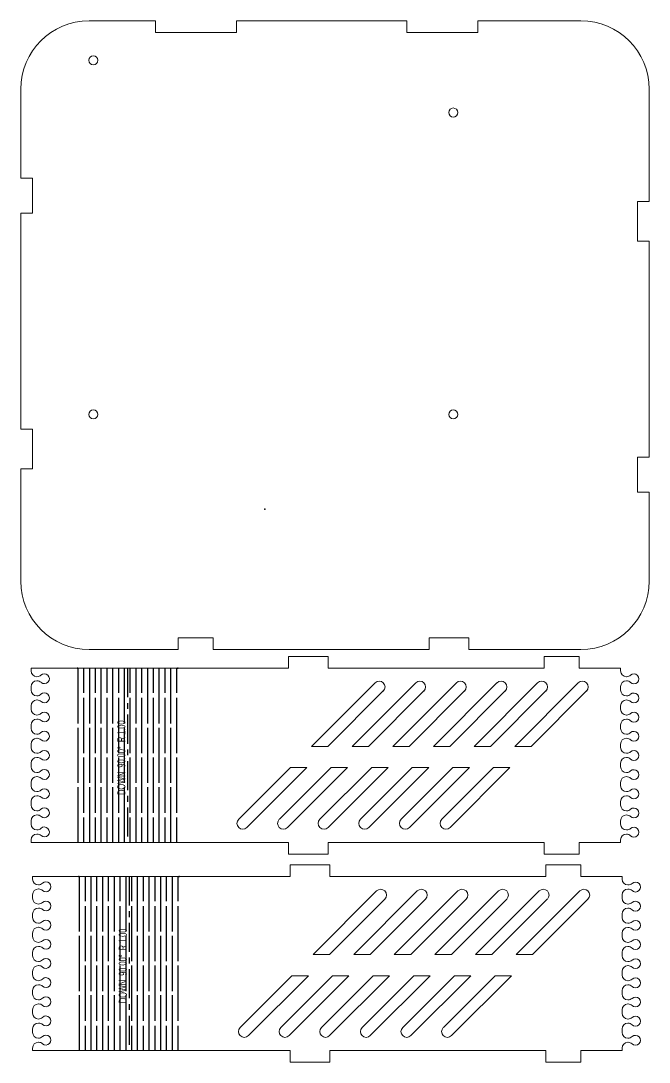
# Model space of a CAD drawing. Header units: inches. Extents: x 0.2 to 22, y 1.8 to 19.9.
# Drawn here: x 0.19 to 11.02, y 1.94 to 19.88 of the extents above; entities that cross this region are included whole.
import ezdxf

# ---------------------------------------------------------------- set-up
doc = ezdxf.new("R2010")
doc.units = ezdxf.units.IN
doc.header["$MEASUREMENT"] = 0
doc.header["$PDSIZE"] = -1
doc.linetypes.add('CENTERX2', pattern=[0.8, 0.5, -0.1, 0.1, -0.1])
doc.styles.add('SLDTEXTSTYLE0', font='TXT', dxfattribs={"width": 0.6875})

msp = doc.modelspace()

# ---------------------------------------------------------------- linework, layer by layer
at = {"color": 7, "linetype": 'Continuous', "lineweight": 15}
for p, q in [((2.51, 19.875), (1.364, 19.875)), ((2.51, 19.875), (2.51, 19.675)), ((3.906, 19.875), (3.906, 19.675)), ((6.838, 19.875), (3.906, 19.875)), ((6.838, 19.875), (6.838, 19.675)), ((8.062, 19.875), (8.062, 19.675)), ((9.84, 19.875), (8.062, 19.875)), ((3.906, 19.675), (2.51, 19.675)), ((8.062, 19.675), (6.838, 19.675)), ((0.189, 18.7), (0.189, 17.166)), ((11.015, 16.766), (11.015, 18.7)), ((0.189, 17.166), (0.389, 17.166)), ((0.389, 16.561), (0.389, 17.166)), ((11.015, 16.766), (10.815, 16.766)), ((10.815, 16.766), (10.815, 16.082)), ((0.189, 16.561), (0.189, 12.842)), ((0.189, 16.561), (0.389, 16.561)), ((11.015, 16.082), (10.815, 16.082)), ((11.015, 12.362), (11.015, 16.082)), ((0.189, 12.842), (0.389, 12.842)), ((0.389, 12.158), (0.389, 12.842)), ((11.015, 12.362), (10.815, 12.362)), ((10.815, 12.362), (10.815, 11.758)), ((0.189, 12.158), (0.189, 10.223)), ((0.189, 12.158), (0.389, 12.158)), ((11.015, 11.758), (10.815, 11.758)), ((11.015, 10.223), (11.015, 11.758)), ((3.503, 9.248), (2.898, 9.248)), ((2.898, 9.048), (2.898, 9.248)), ((3.503, 9.048), (3.503, 9.248)), ((7.906, 9.248), (7.222, 9.248)), ((7.222, 9.048), (7.222, 9.248)), ((7.906, 9.048), (7.906, 9.248)), ((1.364, 9.048), (2.898, 9.048)), ((3.503, 9.048), (7.222, 9.048)), ((7.906, 9.048), (9.84, 9.048)), ((4.802, 8.925), (4.802, 8.725)), ((5.486, 8.925), (4.802, 8.925)), ((5.486, 8.725), (5.486, 8.925)), ((9.206, 8.925), (9.206, 8.725)), ((9.81, 8.925), (9.206, 8.925)), ((9.81, 8.725), (9.81, 8.925)), ((0.365, 8.679), (0.365, 8.725)), ((4.802, 8.725), (0.365, 8.725)), ((9.206, 8.725), (5.486, 8.725)), ((10.523, 8.725), (9.81, 8.725)), ((10.523, 8.679), (10.523, 8.725)), ((0.467, 8.579), (0.465, 8.579)), ((0.465, 8.508), (0.471, 8.508)), ((6.293, 8.474), (5.198, 7.379)), ((6.993, 8.474), (5.898, 7.379)), ((7.693, 8.474), (6.598, 7.379)), ((8.393, 8.474), (7.298, 7.379)), ((9.093, 8.474), (7.998, 7.379)), ((9.793, 8.474), (8.698, 7.379)), ((10.628, 8.579), (10.623, 8.579)), ((10.623, 8.508), (10.625, 8.508)), ((0.365, 8.349), (0.365, 8.408)), ((5.481, 7.379), (6.434, 8.333)), ((6.181, 7.379), (7.134, 8.333)), ((6.881, 7.379), (7.834, 8.333)), ((7.581, 7.379), (8.534, 8.333)), ((8.281, 7.379), (9.234, 8.333)), ((8.981, 7.379), (9.934, 8.333)), ((10.523, 8.349), (10.523, 8.408)), ((0.365, 8.019), (0.365, 8.078)), ((0.467, 8.249), (0.465, 8.249)), ((0.465, 8.178), (0.471, 8.178)), ((10.523, 8.019), (10.523, 8.078)), ((10.628, 8.249), (10.623, 8.249)), ((10.623, 8.178), (10.625, 8.178)), ((0.467, 7.919), (0.465, 7.919)), ((10.628, 7.919), (10.623, 7.919)), ((0.365, 7.689), (0.365, 7.748)), ((0.465, 7.848), (0.471, 7.848)), ((10.523, 7.689), (10.523, 7.748)), ((10.623, 7.848), (10.625, 7.848)), ((0.467, 7.589), (0.465, 7.589)), ((10.628, 7.589), (10.623, 7.589)), ((0.365, 7.359), (0.365, 7.418)), ((0.465, 7.518), (0.471, 7.518)), ((5.198, 7.379), (5.481, 7.379)), ((5.898, 7.379), (6.181, 7.379)), ((6.598, 7.379), (6.881, 7.379)), ((7.298, 7.379), (7.581, 7.379)), ((7.998, 7.379), (8.281, 7.379)), ((8.698, 7.379), (8.981, 7.379)), ((10.523, 7.359), (10.523, 7.418)), ((10.623, 7.518), (10.625, 7.518)), ((0.467, 7.259), (0.465, 7.259)), ((0.465, 7.188), (0.471, 7.188)), ((10.628, 7.259), (10.623, 7.259)), ((10.623, 7.188), (10.625, 7.188)), ((0.365, 7.029), (0.365, 7.088)), ((4.834, 7.015), (3.943, 6.124)), ((4.084, 5.982), (5.117, 7.015)), ((5.534, 7.015), (4.643, 6.124)), ((4.784, 5.982), (5.817, 7.015)), ((5.117, 7.015), (4.834, 7.015)), ((6.234, 7.015), (5.343, 6.124)), ((5.484, 5.982), (6.517, 7.015)), ((5.817, 7.015), (5.534, 7.015)), ((6.934, 7.015), (6.043, 6.124)), ((6.184, 5.982), (7.217, 7.015)), ((6.517, 7.015), (6.234, 7.015)), ((7.634, 7.015), (6.743, 6.124)), ((6.884, 5.982), (7.917, 7.015)), ((7.217, 7.015), (6.934, 7.015)), ((8.334, 7.015), (7.443, 6.124)), ((7.584, 5.982), (8.617, 7.015)), ((7.917, 7.015), (7.634, 7.015)), ((8.617, 7.015), (8.334, 7.015)), ((10.523, 7.029), (10.523, 7.088)), ((0.467, 6.929), (0.465, 6.929)), ((0.465, 6.858), (0.471, 6.858)), ((10.628, 6.929), (10.623, 6.929)), ((10.623, 6.858), (10.625, 6.858)), ((0.365, 6.699), (0.365, 6.758)), ((10.523, 6.699), (10.523, 6.758)), ((0.467, 6.599), (0.465, 6.599)), ((0.465, 6.528), (0.471, 6.528)), ((10.628, 6.599), (10.623, 6.599)), ((10.623, 6.528), (10.625, 6.528)), ((0.365, 6.369), (0.365, 6.428)), ((10.523, 6.369), (10.523, 6.428)), ((0.365, 6.039), (0.365, 6.098)), ((0.467, 6.269), (0.465, 6.269)), ((0.465, 6.198), (0.471, 6.198)), ((10.628, 6.269), (10.623, 6.269)), ((10.623, 6.198), (10.625, 6.198)), ((0.467, 5.939), (0.465, 5.939)), ((10.523, 6.039), (10.523, 6.098)), ((10.628, 5.939), (10.623, 5.939)), ((0.365, 5.725), (0.365, 5.768)), ((0.465, 5.868), (0.471, 5.868)), ((10.523, 5.725), (10.523, 5.768)), ((10.623, 5.868), (10.625, 5.868)), ((0.365, 5.725), (4.802, 5.725)), ((4.802, 5.725), (4.802, 5.525)), ((5.486, 5.725), (9.206, 5.725)), ((5.486, 5.525), (5.486, 5.725)), ((9.206, 5.725), (9.206, 5.525)), ((9.81, 5.725), (10.523, 5.725)), ((9.81, 5.525), (9.81, 5.725)), ((4.802, 5.525), (5.486, 5.525)), ((9.206, 5.525), (9.81, 5.525)), ((4.828, 5.34), (4.828, 5.14)), ((5.512, 5.34), (4.828, 5.34)), ((5.512, 5.14), (5.512, 5.34)), ((9.232, 5.34), (9.232, 5.14)), ((9.836, 5.34), (9.232, 5.34)), ((9.836, 5.14), (9.836, 5.34)), ((0.391, 5.093), (0.391, 5.14)), ((4.828, 5.14), (0.391, 5.14)), ((9.232, 5.14), (5.512, 5.14)), ((10.549, 5.14), (9.836, 5.14)), ((10.549, 5.093), (10.549, 5.14)), ((0.493, 4.993), (0.491, 4.993)), ((0.491, 4.923), (0.497, 4.923)), ((6.319, 4.888), (5.224, 3.793)), ((7.019, 4.888), (5.924, 3.793)), ((7.719, 4.888), (6.624, 3.793)), ((8.419, 4.888), (7.324, 3.793)), ((9.119, 4.888), (8.024, 3.793)), ((9.819, 4.888), (8.724, 3.793)), ((10.654, 4.993), (10.649, 4.993)), ((10.649, 4.922), (10.651, 4.922)), ((0.391, 4.763), (0.391, 4.823)), ((0.493, 4.663), (0.491, 4.663)), ((5.507, 3.793), (6.46, 4.747)), ((6.207, 3.793), (7.16, 4.747)), ((6.907, 3.793), (7.86, 4.747)), ((7.607, 3.793), (8.56, 4.747)), ((8.307, 3.793), (9.26, 4.747)), ((9.007, 3.793), (9.96, 4.747)), ((10.549, 4.763), (10.549, 4.822)), ((0.391, 4.433), (0.391, 4.493)), ((0.491, 4.593), (0.497, 4.593)), ((10.549, 4.433), (10.549, 4.492)), ((10.654, 4.663), (10.649, 4.663)), ((10.649, 4.592), (10.651, 4.592)), ((0.493, 4.333), (0.491, 4.333)), ((10.654, 4.333), (10.649, 4.333)), ((0.391, 4.103), (0.391, 4.163)), ((0.491, 4.263), (0.497, 4.263)), ((10.549, 4.103), (10.549, 4.162)), ((10.649, 4.262), (10.651, 4.262)), ((0.493, 4.003), (0.491, 4.003)), ((10.654, 4.003), (10.649, 4.003)), ((0.391, 3.773), (0.391, 3.833)), ((0.491, 3.933), (0.497, 3.933)), ((5.224, 3.793), (5.507, 3.793)), ((5.924, 3.793), (6.207, 3.793)), ((6.624, 3.793), (6.907, 3.793)), ((7.324, 3.793), (7.607, 3.793)), ((8.024, 3.793), (8.307, 3.793)), ((8.724, 3.793), (9.007, 3.793)), ((10.549, 3.773), (10.549, 3.832)), ((10.649, 3.932), (10.651, 3.932)), ((0.493, 3.673), (0.491, 3.673)), ((0.491, 3.603), (0.497, 3.603)), ((10.654, 3.673), (10.649, 3.673)), ((10.649, 3.602), (10.651, 3.602)), ((0.391, 3.443), (0.391, 3.503)), ((4.86, 3.429), (3.969, 2.538)), ((4.11, 2.397), (5.143, 3.429)), ((5.56, 3.429), (4.669, 2.538)), ((4.81, 2.397), (5.843, 3.429)), ((5.143, 3.429), (4.86, 3.429)), ((6.26, 3.429), (5.369, 2.538)), ((5.51, 2.397), (6.543, 3.429)), ((5.843, 3.429), (5.56, 3.429)), ((6.96, 3.429), (6.069, 2.538)), ((6.21, 2.397), (7.243, 3.429)), ((6.543, 3.429), (6.26, 3.429)), ((7.66, 3.429), (6.769, 2.538)), ((6.91, 2.397), (7.943, 3.429)), ((7.243, 3.429), (6.96, 3.429)), ((8.36, 3.429), (7.469, 2.538)), ((7.61, 2.397), (8.643, 3.429)), ((7.943, 3.429), (7.66, 3.429)), ((8.643, 3.429), (8.36, 3.429)), ((10.549, 3.443), (10.549, 3.502)), ((0.493, 3.343), (0.491, 3.343)), ((0.491, 3.273), (0.497, 3.273)), ((10.654, 3.343), (10.649, 3.343)), ((10.649, 3.272), (10.651, 3.272)), ((0.391, 3.113), (0.391, 3.173)), ((10.549, 3.113), (10.549, 3.172)), ((0.493, 3.013), (0.491, 3.013)), ((0.491, 2.943), (0.497, 2.943)), ((10.654, 3.013), (10.649, 3.013)), ((10.649, 2.942), (10.651, 2.942)), ((0.391, 2.783), (0.391, 2.843)), ((10.549, 2.783), (10.549, 2.842)), ((0.391, 2.453), (0.391, 2.513)), ((0.493, 2.683), (0.491, 2.683)), ((0.491, 2.613), (0.497, 2.613)), ((10.549, 2.453), (10.549, 2.512)), ((10.654, 2.683), (10.649, 2.683)), ((10.649, 2.612), (10.651, 2.612)), ((0.493, 2.353), (0.491, 2.353)), ((10.654, 2.353), (10.649, 2.353)), ((0.391, 2.14), (0.391, 2.183)), ((0.491, 2.283), (0.497, 2.283)), ((10.549, 2.14), (10.549, 2.182)), ((10.649, 2.282), (10.651, 2.282)), ((0.391, 2.14), (4.828, 2.14)), ((4.828, 2.14), (4.828, 1.94)), ((5.512, 2.14), (9.232, 2.14)), ((5.512, 1.94), (5.512, 2.14)), ((9.232, 2.14), (9.232, 1.94)), ((9.836, 2.14), (10.549, 2.14)), ((9.836, 1.94), (9.836, 2.14)), ((4.828, 1.94), (5.512, 1.94)), ((9.232, 1.94), (9.836, 1.94))]:
    msp.add_line(p, q, dxfattribs=at)
at = {"color": 7, "linetype": 'Continuous'}
for p, q in [((1.175, 7.775), (1.175, 8.726)), ((1.275, 8.3), (1.275, 8.726)), ((1.375, 7.775), (1.375, 8.726)), ((1.475, 8.3), (1.475, 8.726)), ((1.575, 7.775), (1.575, 8.726)), ((1.675, 8.3), (1.675, 8.726)), ((1.775, 7.775), (1.775, 8.726)), ((1.875, 8.3), (1.875, 8.726)), ((1.975, 7.775), (1.975, 8.726)), ((2.075, 8.3), (2.075, 8.726)), ((2.175, 7.775), (2.175, 8.726)), ((2.275, 8.3), (2.275, 8.726)), ((2.375, 7.775), (2.375, 8.726)), ((2.475, 8.3), (2.475, 8.726)), ((2.575, 7.775), (2.575, 8.726)), ((2.675, 8.3), (2.675, 8.726)), ((2.775, 7.775), (2.775, 8.726)), ((2.875, 8.3), (2.875, 8.726)), ((1.275, 7.262), (1.275, 8.214)), ((1.475, 7.262), (1.475, 8.214)), ((1.675, 7.262), (1.675, 8.214)), ((1.875, 7.262), (1.875, 8.214)), ((2.075, 7.262), (2.075, 8.214)), ((2.275, 7.262), (2.275, 8.214)), ((2.475, 7.262), (2.475, 8.214)), ((2.675, 7.262), (2.675, 8.214)), ((2.875, 7.262), (2.875, 8.214)), ((1.175, 6.75), (1.175, 7.701)), ((1.375, 6.75), (1.375, 7.701)), ((1.575, 6.75), (1.575, 7.701)), ((1.775, 6.75), (1.775, 7.701)), ((1.975, 6.75), (1.975, 7.701)), ((2.175, 6.75), (2.175, 7.701)), ((2.375, 6.75), (2.375, 7.701)), ((2.575, 6.75), (2.575, 7.701)), ((2.775, 6.75), (2.775, 7.701)), ((1.275, 6.237), (1.275, 7.189)), ((1.475, 6.237), (1.475, 7.189)), ((1.675, 6.237), (1.675, 7.189)), ((1.875, 6.237), (1.875, 7.189)), ((2.075, 6.237), (2.075, 7.189)), ((2.275, 6.237), (2.275, 7.189)), ((2.475, 6.237), (2.475, 7.189)), ((2.675, 6.237), (2.675, 7.189)), ((2.875, 6.237), (2.875, 7.189)), ((1.175, 5.726), (1.175, 6.677)), ((1.375, 5.726), (1.375, 6.677)), ((1.575, 5.726), (1.575, 6.677)), ((1.775, 5.726), (1.775, 6.677)), ((1.975, 5.726), (1.975, 6.677)), ((2.175, 5.726), (2.175, 6.677)), ((2.375, 5.726), (2.375, 6.677)), ((2.575, 5.726), (2.575, 6.677)), ((2.775, 5.726), (2.775, 6.677)), ((1.275, 5.726), (1.275, 6.151)), ((1.475, 5.726), (1.475, 6.151)), ((1.675, 5.726), (1.675, 6.151)), ((1.875, 5.726), (1.875, 6.151)), ((2.075, 5.726), (2.075, 6.151)), ((2.275, 5.726), (2.275, 6.151)), ((2.475, 5.726), (2.475, 6.151)), ((2.675, 5.726), (2.675, 6.151)), ((2.875, 5.726), (2.875, 6.151)), ((1.201, 4.189), (1.201, 5.14)), ((1.301, 4.714), (1.301, 5.14)), ((1.401, 4.189), (1.401, 5.14)), ((1.501, 4.714), (1.501, 5.14)), ((1.601, 4.189), (1.601, 5.14)), ((1.701, 4.714), (1.701, 5.14)), ((1.801, 4.189), (1.801, 5.14)), ((1.901, 4.714), (1.901, 5.14)), ((2.001, 4.189), (2.001, 5.14)), ((2.101, 4.714), (2.101, 5.14)), ((2.201, 4.189), (2.201, 5.14)), ((2.301, 4.714), (2.301, 5.14)), ((2.401, 4.189), (2.401, 5.14)), ((2.501, 4.714), (2.501, 5.14)), ((2.601, 4.189), (2.601, 5.14)), ((2.701, 4.714), (2.701, 5.14)), ((2.801, 4.189), (2.801, 5.14)), ((2.901, 4.714), (2.901, 5.14)), ((1.301, 3.677), (1.301, 4.628)), ((1.501, 3.677), (1.501, 4.628)), ((1.701, 3.677), (1.701, 4.628)), ((1.901, 3.677), (1.901, 4.628)), ((2.101, 3.677), (2.101, 4.628)), ((2.301, 3.677), (2.301, 4.628)), ((2.501, 3.677), (2.501, 4.628)), ((2.701, 3.677), (2.701, 4.628)), ((2.901, 3.677), (2.901, 4.628)), ((1.201, 3.164), (1.201, 4.116)), ((1.401, 3.164), (1.401, 4.116)), ((1.601, 3.164), (1.601, 4.116)), ((1.801, 3.164), (1.801, 4.116)), ((2.001, 3.164), (2.001, 4.116)), ((2.201, 3.164), (2.201, 4.116)), ((2.401, 3.164), (2.401, 4.116)), ((2.601, 3.164), (2.601, 4.116)), ((2.801, 3.164), (2.801, 4.116)), ((1.301, 2.652), (1.301, 3.603)), ((1.501, 2.652), (1.501, 3.603)), ((1.701, 2.652), (1.701, 3.603)), ((1.901, 2.652), (1.901, 3.603)), ((2.101, 2.652), (2.101, 3.603)), ((2.301, 2.652), (2.301, 3.603)), ((2.501, 2.652), (2.501, 3.603)), ((2.701, 2.652), (2.701, 3.603)), ((2.901, 2.652), (2.901, 3.603)), ((1.201, 2.14), (1.201, 3.091)), ((1.401, 2.14), (1.401, 3.091)), ((1.601, 2.14), (1.601, 3.091)), ((1.801, 2.14), (1.801, 3.091)), ((2.001, 2.14), (2.001, 3.091)), ((2.201, 2.14), (2.201, 3.091)), ((2.401, 2.14), (2.401, 3.091)), ((2.601, 2.14), (2.601, 3.091)), ((2.801, 2.14), (2.801, 3.091)), ((1.301, 2.14), (1.301, 2.566)), ((1.501, 2.14), (1.501, 2.566)), ((1.701, 2.14), (1.701, 2.566)), ((1.901, 2.14), (1.901, 2.566)), ((2.101, 2.14), (2.101, 2.566)), ((2.301, 2.14), (2.301, 2.566)), ((2.501, 2.14), (2.501, 2.566)), ((2.701, 2.14), (2.701, 2.566)), ((2.901, 2.14), (2.901, 2.566))]:
    msp.add_line(p, q, dxfattribs=at)
at = {"color": 7, "linetype": 'CENTERX2'}
for p, q in [((2.029, 8.725), (2.029, 5.725)), ((2.055, 5.14), (2.055, 2.14))]:
    msp.add_line(p, q, dxfattribs=at)
at = {"color": 7, "linetype": 'Continuous', "lineweight": 15}
for centre in [(1.439, 19.196), (7.639, 18.296), (1.439, 13.096), (7.639, 13.096)]:
    msp.add_circle(centre, 0.078, dxfattribs=at)
for centre, radius, start, end in [((1.364, 18.7), 1.175, 90, 180), ((9.84, 18.7), 1.175, 0, 90), ((1.364, 10.223), 1.175, 180, 270), ((9.84, 10.223), 1.175, 270, 0), ((0.465, 8.679), 0.1, 180, 270), ((0.595, 8.545), 0.0854, 227.7123, 133.8524), ((10.623, 8.679), 0.1, 180, 270), ((10.753, 8.542), 0.0854, 226.1476, 132.2877), ((0.465, 8.408), 0.1, 90, 180), ((0.467, 8.679), 0.1, 270, 313.8524), ((0.471, 8.408), 0.1, 47.7123, 90), ((6.364, 8.403), 0.1, 315, 135), ((7.064, 8.403), 0.1, 315, 135), ((7.764, 8.403), 0.1, 315, 135), ((8.464, 8.403), 0.1, 315, 135), ((9.164, 8.403), 0.1, 315, 135), ((9.864, 8.403), 0.1, 315, 135), ((10.623, 8.408), 0.1, 90, 180), ((10.625, 8.408), 0.1, 46.1476, 90), ((10.628, 8.679), 0.1, 270, 312.2877), ((0.465, 8.349), 0.1, 180, 270), ((0.467, 8.349), 0.1, 270, 313.8524), ((0.595, 8.215), 0.0854, 227.7123, 133.8524), ((10.623, 8.349), 0.1, 180, 270), ((10.628, 8.349), 0.1, 270, 312.2877), ((10.753, 8.212), 0.0854, 226.1476, 132.2877), ((0.465, 8.078), 0.1, 90, 180), ((0.471, 8.078), 0.1, 47.7123, 90), ((10.623, 8.078), 0.1, 90, 180), ((10.625, 8.078), 0.1, 46.1476, 90), ((0.465, 8.019), 0.1, 180, 270), ((0.467, 8.019), 0.1, 270, 313.8524), ((0.595, 7.885), 0.0854, 227.7123, 133.8524), ((10.623, 8.019), 0.1, 180, 270), ((10.628, 8.019), 0.1, 270, 312.2877), ((10.753, 7.882), 0.0854, 226.1476, 132.2877), ((0.465, 7.748), 0.1, 90, 180), ((0.471, 7.748), 0.1, 47.7123, 90), ((10.623, 7.748), 0.1, 90, 180), ((10.625, 7.748), 0.1, 46.1476, 90), ((0.465, 7.689), 0.1, 180, 270), ((0.467, 7.689), 0.1, 270, 313.8524), ((0.595, 7.555), 0.0854, 227.7123, 133.8524), ((10.623, 7.689), 0.1, 180, 270), ((10.628, 7.689), 0.1, 270, 312.2877), ((10.753, 7.552), 0.0854, 226.1476, 132.2877), ((0.465, 7.418), 0.1, 90, 180), ((0.465, 7.359), 0.1, 180, 270), ((0.471, 7.418), 0.1, 47.7123, 90), ((10.623, 7.418), 0.1, 90, 180), ((10.623, 7.359), 0.1, 180, 270), ((10.625, 7.418), 0.1, 46.1476, 90), ((0.465, 7.088), 0.1, 90, 180), ((0.467, 7.359), 0.1, 270, 313.8524), ((0.471, 7.088), 0.1, 47.7123, 90), ((0.595, 7.225), 0.0854, 227.7123, 133.8524), ((10.623, 7.088), 0.1, 90, 180), ((10.625, 7.088), 0.1, 46.1476, 90), ((10.628, 7.359), 0.1, 270, 312.2877), ((10.753, 7.222), 0.0854, 226.1476, 132.2877), ((0.465, 7.029), 0.1, 180, 270), ((10.623, 7.029), 0.1, 180, 270), ((0.465, 6.758), 0.1, 90, 180), ((0.467, 7.029), 0.1, 270, 313.8524), ((0.471, 6.758), 0.1, 47.7123, 90), ((0.595, 6.895), 0.0854, 227.7123, 133.8524), ((10.623, 6.758), 0.1, 90, 180), ((10.625, 6.758), 0.1, 46.1476, 90), ((10.628, 7.029), 0.1, 270, 312.2877), ((10.753, 6.892), 0.0854, 226.1476, 132.2877), ((0.465, 6.699), 0.1, 180, 270), ((0.595, 6.565), 0.0854, 227.7123, 133.8524), ((10.623, 6.699), 0.1, 180, 270), ((10.753, 6.562), 0.0854, 226.1476, 132.2877), ((0.465, 6.428), 0.1, 90, 180), ((0.467, 6.699), 0.1, 270, 313.8524), ((0.471, 6.428), 0.1, 47.7123, 90), ((10.623, 6.428), 0.1, 90, 180), ((10.625, 6.428), 0.1, 46.1476, 90), ((10.628, 6.699), 0.1, 270, 312.2877), ((0.465, 6.369), 0.1, 180, 270), ((0.467, 6.369), 0.1, 270, 313.8524), ((0.595, 6.235), 0.0854, 227.7123, 133.8524), ((10.623, 6.369), 0.1, 180, 270), ((10.628, 6.369), 0.1, 270, 312.2877), ((10.753, 6.232), 0.0854, 226.1476, 132.2877), ((0.465, 6.098), 0.1, 90, 180), ((0.471, 6.098), 0.1, 47.7123, 90), ((4.013, 6.053), 0.1, 135, 315), ((4.713, 6.053), 0.1, 135, 315), ((5.413, 6.053), 0.1, 135, 315), ((6.113, 6.053), 0.1, 135, 315), ((6.813, 6.053), 0.1, 135, 315), ((7.513, 6.053), 0.1, 135, 315), ((10.623, 6.098), 0.1, 90, 180), ((10.625, 6.098), 0.1, 46.1476, 90), ((0.465, 6.039), 0.1, 180, 270), ((0.467, 6.039), 0.1, 270, 313.8524), ((0.595, 5.905), 0.0854, 227.7123, 133.8524), ((10.623, 6.039), 0.1, 180, 270), ((10.628, 6.039), 0.1, 270, 312.2877), ((10.753, 5.902), 0.0854, 226.1476, 132.2877), ((0.465, 5.768), 0.1, 90, 180), ((0.471, 5.768), 0.1, 47.7123, 90), ((10.623, 5.768), 0.1, 90, 180), ((10.625, 5.768), 0.1, 46.1476, 90), ((0.491, 5.093), 0.1, 180, 270), ((0.621, 4.96), 0.0854, 227.7123, 133.8524), ((10.649, 5.093), 0.1, 180, 270), ((10.779, 4.956), 0.0854, 226.1476, 132.2877), ((0.491, 4.823), 0.1, 90, 180), ((0.493, 5.093), 0.1, 270, 313.8524), ((0.497, 4.823), 0.1, 47.7123, 90), ((6.39, 4.818), 0.1, 315, 135), ((7.09, 4.818), 0.1, 315, 135), ((7.79, 4.818), 0.1, 315, 135), ((8.49, 4.818), 0.1, 315, 135), ((9.19, 4.818), 0.1, 315, 135), ((9.89, 4.818), 0.1, 315, 135), ((10.649, 4.822), 0.1, 90, 180), ((10.651, 4.822), 0.1, 46.1476, 90), ((10.654, 5.093), 0.1, 270, 312.2877), ((0.491, 4.763), 0.1, 180, 270), ((0.493, 4.763), 0.1, 270, 313.8524), ((0.621, 4.63), 0.0854, 227.7123, 133.8524), ((10.649, 4.763), 0.1, 180, 270), ((10.654, 4.763), 0.1, 270, 312.2877), ((10.779, 4.626), 0.0854, 226.1476, 132.2877), ((0.491, 4.493), 0.1, 90, 180), ((0.497, 4.493), 0.1, 47.7123, 90), ((10.649, 4.492), 0.1, 90, 180), ((10.651, 4.492), 0.1, 46.1476, 90), ((0.491, 4.433), 0.1, 180, 270), ((0.493, 4.433), 0.1, 270, 313.8524), ((0.621, 4.3), 0.0854, 227.7123, 133.8524), ((10.649, 4.433), 0.1, 180, 270), ((10.654, 4.433), 0.1, 270, 312.2877), ((10.779, 4.296), 0.0854, 226.1476, 132.2877), ((0.491, 4.163), 0.1, 90, 180), ((0.497, 4.163), 0.1, 47.7123, 90), ((10.649, 4.162), 0.1, 90, 180), ((10.651, 4.162), 0.1, 46.1476, 90), ((0.491, 4.103), 0.1, 180, 270), ((0.493, 4.103), 0.1, 270, 313.8524), ((0.621, 3.97), 0.0854, 227.7123, 133.8524), ((10.649, 4.103), 0.1, 180, 270), ((10.654, 4.103), 0.1, 270, 312.2877), ((10.779, 3.966), 0.0854, 226.1476, 132.2877), ((0.491, 3.833), 0.1, 90, 180), ((0.491, 3.773), 0.1, 180, 270), ((0.497, 3.833), 0.1, 47.7123, 90), ((10.649, 3.832), 0.1, 90, 180), ((10.649, 3.773), 0.1, 180, 270), ((10.651, 3.832), 0.1, 46.1476, 90), ((0.491, 3.503), 0.1, 90, 180), ((0.493, 3.773), 0.1, 270, 313.8524), ((0.497, 3.503), 0.1, 47.7123, 90), ((0.621, 3.64), 0.0854, 227.7123, 133.8524), ((10.649, 3.502), 0.1, 90, 180), ((10.651, 3.502), 0.1, 46.1476, 90), ((10.654, 3.773), 0.1, 270, 312.2877), ((10.779, 3.636), 0.0854, 226.1476, 132.2877), ((0.491, 3.443), 0.1, 180, 270), ((10.649, 3.443), 0.1, 180, 270), ((0.491, 3.173), 0.1, 90, 180), ((0.493, 3.443), 0.1, 270, 313.8524), ((0.497, 3.173), 0.1, 47.7123, 90), ((0.621, 3.31), 0.0854, 227.7123, 133.8524), ((10.649, 3.172), 0.1, 90, 180), ((10.651, 3.172), 0.1, 46.1476, 90), ((10.654, 3.443), 0.1, 270, 312.2877), ((10.779, 3.306), 0.0854, 226.1476, 132.2877), ((0.491, 3.113), 0.1, 180, 270), ((0.621, 2.98), 0.0854, 227.7123, 133.8524), ((10.649, 3.113), 0.1, 180, 270), ((10.779, 2.976), 0.0854, 226.1476, 132.2877), ((0.491, 2.843), 0.1, 90, 180), ((0.493, 3.113), 0.1, 270, 313.8524), ((0.497, 2.843), 0.1, 47.7123, 90), ((10.649, 2.842), 0.1, 90, 180), ((10.651, 2.842), 0.1, 46.1476, 90), ((10.654, 3.113), 0.1, 270, 312.2877), ((0.491, 2.783), 0.1, 180, 270), ((0.493, 2.783), 0.1, 270, 313.8524), ((0.621, 2.65), 0.0854, 227.7123, 133.8524), ((10.649, 2.783), 0.1, 180, 270), ((10.654, 2.783), 0.1, 270, 312.2877), ((10.779, 2.646), 0.0854, 226.1476, 132.2877), ((0.491, 2.513), 0.1, 90, 180), ((0.497, 2.513), 0.1, 47.7123, 90), ((4.039, 2.467), 0.1, 135, 315), ((4.739, 2.467), 0.1, 135, 315), ((5.439, 2.467), 0.1, 135, 315), ((6.139, 2.467), 0.1, 135, 315), ((6.839, 2.467), 0.1, 135, 315), ((7.539, 2.467), 0.1, 135, 315), ((10.649, 2.512), 0.1, 90, 180), ((10.651, 2.512), 0.1, 46.1476, 90), ((0.491, 2.453), 0.1, 180, 270), ((0.493, 2.453), 0.1, 270, 313.8524), ((0.621, 2.32), 0.0854, 227.7123, 133.8524), ((10.649, 2.453), 0.1, 180, 270), ((10.654, 2.453), 0.1, 270, 312.2877), ((10.779, 2.316), 0.0854, 226.1476, 132.2877), ((0.491, 2.183), 0.1, 90, 180), ((0.497, 2.183), 0.1, 47.7123, 90), ((10.649, 2.182), 0.1, 90, 180), ((10.651, 2.182), 0.1, 46.1476, 90)]:
    msp.add_arc(centre, radius, start, end, dxfattribs=at)
at = {"color": 7, "linetype": 'Continuous'}
for p in [(4.392, 11.467), (1.165, 8.725), (2.893, 8.725), (1.191, 5.14), (2.919, 5.14)]:
    msp.add_point(p, dxfattribs=at)

# ---------------------------------------------------------------- texts
at = {"color": 7, "linetype": 'Continuous', "lineweight": 0, "char_height": 0.1378, "attachment_point": 2, "rotation": 90, "style": 'SLDTEXTSTYLE0'}
for insert in [(1.851, 7.184), (1.877, 3.598)]:
    msp.add_mtext('DOWN  90.00°  R 1.00', dxfattribs=dict(at, insert=insert))

doc.saveas('drawing.dxf')
